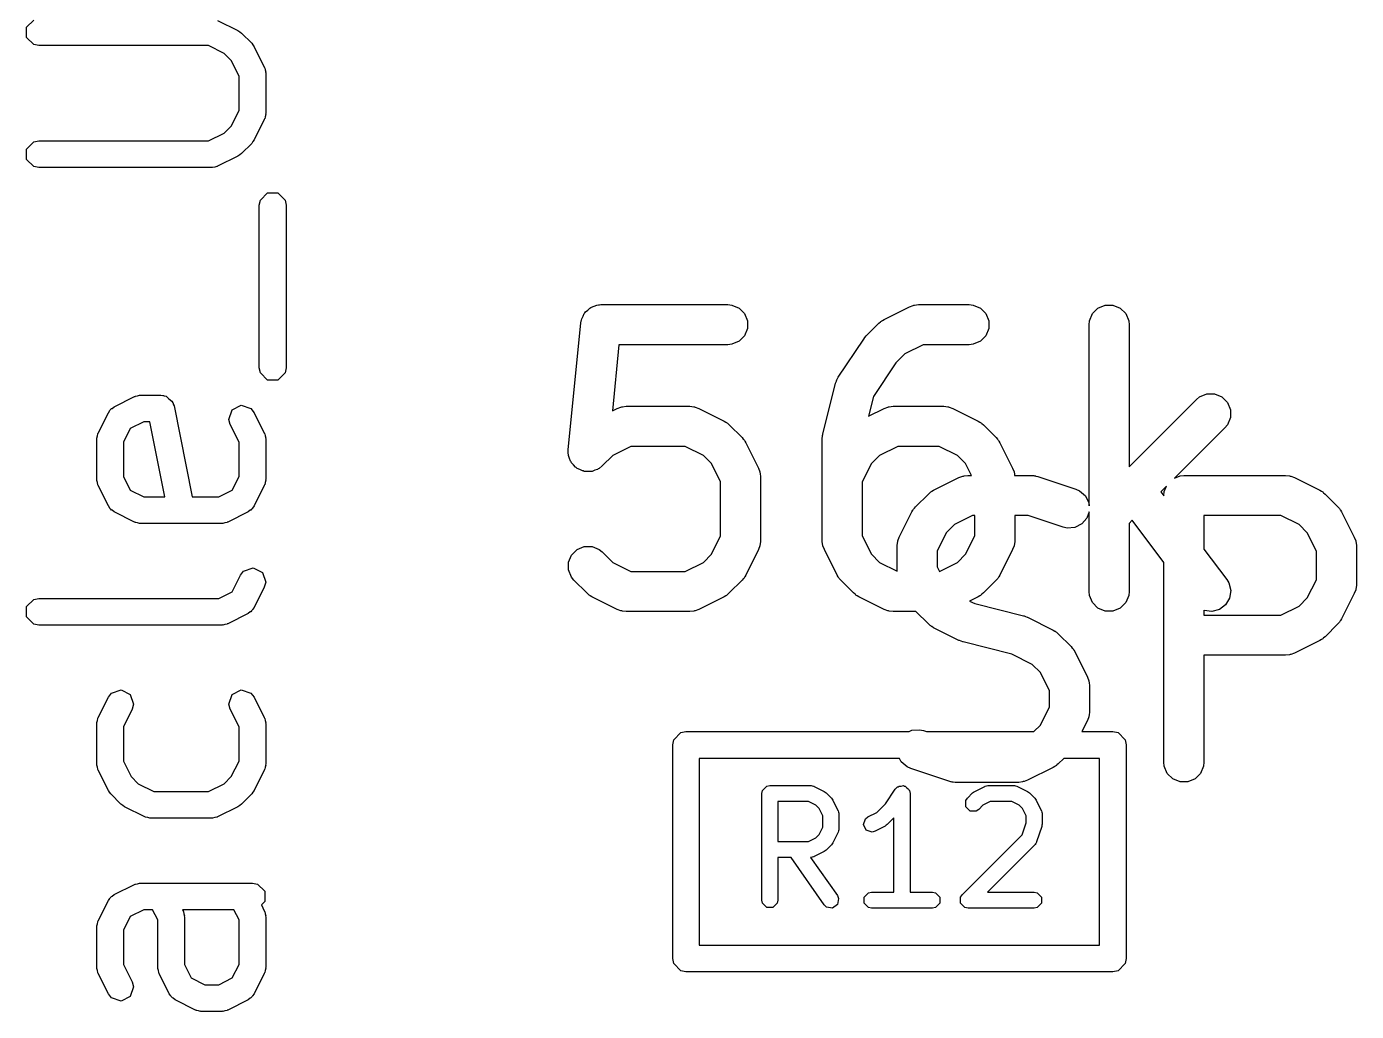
# Model space of a CAD drawing. Extents: x 2.08 to 4.63, y -4.92 to -2.81.
# Drawn here: x 2.4854 to 2.6816, y -4.2799 to -4.1346 of the extents above; entities that cross this region are included whole.
import ezdxf

# ---------------------------------------------------------------- set-up
doc = ezdxf.new("R2010")
doc.units = 0
doc.header["$MEASUREMENT"] = 0
doc.layers.add('BLACK', color=7, linetype='CONTINUOUS')

msp = doc.modelspace()

# ---------------------------------------------------------------- linework, layer by layer
at = {"layer": 'BLACK', "linetype": 'CONTINUOUS'}
for p, q in [((2.48539, -4.13465), (2.48645, -4.13359)), ((2.51358, -4.13364), (2.51658, -4.13514)), ((2.48539, -4.13616), (2.48539, -4.13465)), ((2.48645, -4.13722), (2.48539, -4.13616)), ((2.51658, -4.13514), (2.51683, -4.13534)), ((2.51683, -4.13534), (2.5171, -4.13551)), ((2.5171, -4.13551), (2.5186, -4.13701)), ((2.48721, -4.13737), (2.48645, -4.13722)), ((2.51224, -4.13737), (2.48721, -4.13737)), ((2.51454, -4.13852), (2.51224, -4.13737)), ((2.5186, -4.13701), (2.51877, -4.13727)), ((2.51877, -4.13727), (2.51896, -4.13752)), ((2.51896, -4.13752), (2.52046, -4.14052)), ((2.51559, -4.13957), (2.51454, -4.13852)), ((2.51674, -4.14187), (2.51559, -4.13957)), ((2.51674, -4.14694), (2.51674, -4.14187)), ((2.52046, -4.14052), (2.52049, -4.14062)), ((2.52049, -4.14062), (2.52052, -4.14065)), ((2.52052, -4.14065), (2.52058, -4.14096)), ((2.52058, -4.14096), (2.52067, -4.14126)), ((2.52067, -4.14126), (2.52065, -4.14131)), ((2.52065, -4.14131), (2.52067, -4.1414)), ((2.52067, -4.1414), (2.52067, -4.1474)), ((2.51559, -4.14924), (2.51674, -4.14694)), ((2.52058, -4.14785), (2.52052, -4.14816)), ((2.52067, -4.14754), (2.52058, -4.14785)), ((2.52067, -4.1474), (2.52065, -4.1475)), ((2.52065, -4.1475), (2.52067, -4.14754)), ((2.51454, -4.15029), (2.51559, -4.14924)), ((2.52046, -4.14828), (2.51896, -4.15128)), ((2.52049, -4.14819), (2.52046, -4.14828)), ((2.52052, -4.14816), (2.52049, -4.14819)), ((2.48539, -4.15265), (2.48645, -4.15158)), ((2.48645, -4.15158), (2.48721, -4.15143)), ((2.48721, -4.15143), (2.51224, -4.15143)), ((2.51224, -4.15143), (2.51454, -4.15029)), ((2.5186, -4.15179), (2.5171, -4.15329)), ((2.51877, -4.15153), (2.5186, -4.15179)), ((2.51896, -4.15128), (2.51877, -4.15153)), ((2.48539, -4.15416), (2.48539, -4.15265)), ((2.51658, -4.15366), (2.51358, -4.15516)), ((2.51683, -4.15347), (2.51658, -4.15366)), ((2.5171, -4.15329), (2.51683, -4.15347)), ((2.48645, -4.15522), (2.48539, -4.15416)), ((2.48721, -4.15537), (2.48645, -4.15522)), ((2.5127, -4.15537), (2.48721, -4.15537)), ((2.5128, -4.15535), (2.5127, -4.15537)), ((2.51284, -4.15537), (2.5128, -4.15535)), ((2.51315, -4.15528), (2.51284, -4.15537)), ((2.51346, -4.15522), (2.51315, -4.15528)), ((2.51349, -4.15519), (2.51346, -4.15522)), ((2.51358, -4.15516), (2.51349, -4.15519)), ((2.51988, -4.16015), (2.52095, -4.15908)), ((2.52095, -4.15908), (2.52246, -4.15908)), ((2.52246, -4.15908), (2.52352, -4.16015)), ((2.51973, -4.1609), (2.51988, -4.16015)), ((2.51973, -4.1849), (2.51973, -4.1609)), ((2.52352, -4.16015), (2.52367, -4.1609)), ((2.52367, -4.1609), (2.52367, -4.1849)), ((2.5673, -4.17767), (2.5675, -4.17729)), ((2.5675, -4.17729), (2.56767, -4.1769)), ((2.56767, -4.1769), (2.56777, -4.17679)), ((2.56777, -4.17679), (2.56784, -4.17666)), ((2.56784, -4.17666), (2.56818, -4.17639)), ((2.56818, -4.17639), (2.56848, -4.17608)), ((2.56848, -4.17608), (2.56862, -4.17602)), ((2.56862, -4.17602), (2.56874, -4.17593)), ((2.56874, -4.17593), (2.56915, -4.17581)), ((2.56915, -4.17581), (2.56955, -4.17564)), ((2.56955, -4.17564), (2.56977, -4.17562)), ((2.56977, -4.17562), (2.56984, -4.1756)), ((2.56984, -4.1756), (2.56991, -4.1756)), ((2.56991, -4.1756), (2.57012, -4.17558)), ((2.57012, -4.17558), (2.58887, -4.17558)), ((2.58887, -4.17558), (2.58945, -4.17564)), ((2.58945, -4.17564), (2.59051, -4.17608)), ((2.59051, -4.17608), (2.59133, -4.1769)), ((2.59133, -4.1769), (2.59177, -4.17796)), ((2.61192, -4.17777), (2.61567, -4.1759)), ((2.61567, -4.1759), (2.61621, -4.17569)), ((2.61621, -4.17569), (2.61632, -4.17568)), ((2.61632, -4.17568), (2.61642, -4.17564)), ((2.61642, -4.17564), (2.61699, -4.17558)), ((2.61699, -4.17558), (2.62449, -4.17558)), ((2.62449, -4.17558), (2.62507, -4.17564)), ((2.62507, -4.17564), (2.62613, -4.17608)), ((2.62613, -4.17608), (2.62695, -4.1769)), ((2.62695, -4.1769), (2.62739, -4.17796)), ((2.64222, -4.17796), (2.64266, -4.1769)), ((2.64266, -4.1769), (2.64347, -4.17608)), ((2.64347, -4.17608), (2.64454, -4.17564)), ((2.64454, -4.17564), (2.64569, -4.17564)), ((2.64569, -4.17564), (2.64675, -4.17608)), ((2.64675, -4.17608), (2.64757, -4.1769)), ((2.64757, -4.1769), (2.64801, -4.17796)), ((2.56531, -4.19699), (2.56719, -4.17824)), ((2.56719, -4.17824), (2.56723, -4.17803)), ((2.56723, -4.17796), (2.56726, -4.17789)), ((2.56723, -4.17803), (2.56723, -4.17796)), ((2.56726, -4.17789), (2.5673, -4.17767)), ((2.59177, -4.17911), (2.59133, -4.18018)), ((2.59177, -4.17796), (2.59177, -4.17911)), ((2.60928, -4.1802), (2.61116, -4.17832)), ((2.61116, -4.17832), (2.61138, -4.17814)), ((2.61138, -4.17814), (2.61143, -4.17808)), ((2.61143, -4.17808), (2.61152, -4.17802)), ((2.61152, -4.17802), (2.6116, -4.17796)), ((2.6116, -4.17796), (2.61167, -4.17793)), ((2.61167, -4.17793), (2.61192, -4.17777)), ((2.62739, -4.17911), (2.62695, -4.18018)), ((2.62739, -4.17796), (2.62739, -4.17911)), ((2.64216, -4.17854), (2.64222, -4.17796)), ((2.64216, -4.20525), (2.64216, -4.17854)), ((2.64801, -4.17796), (2.64807, -4.17854)), ((2.64807, -4.17854), (2.64807, -4.19953)), ((2.59051, -4.18099), (2.58945, -4.18143)), ((2.59133, -4.18018), (2.59051, -4.18099)), ((2.60516, -4.18627), (2.60891, -4.18065)), ((2.60891, -4.18065), (2.60909, -4.18043)), ((2.60891, -4.18065), (2.60891, -4.18065)), ((2.60891, -4.18065), (2.60891, -4.18065)), ((2.60909, -4.18043), (2.60928, -4.1802)), ((2.60928, -4.1802), (2.60928, -4.1802)), ((2.60928, -4.1802), (2.60928, -4.1802)), ((2.62613, -4.18099), (2.62507, -4.18143)), ((2.62695, -4.18018), (2.62613, -4.18099)), ((2.5728, -4.18149), (2.57182, -4.19126)), ((2.58887, -4.18149), (2.5728, -4.18149)), ((2.58945, -4.18143), (2.58887, -4.18149)), ((2.61499, -4.18284), (2.61366, -4.18417)), ((2.61769, -4.18149), (2.61499, -4.18284)), ((2.62449, -4.18149), (2.61769, -4.18149)), ((2.62507, -4.18143), (2.62449, -4.18149)), ((2.51988, -4.18565), (2.51973, -4.1849)), ((2.52367, -4.1849), (2.52352, -4.18565)), ((2.61366, -4.18417), (2.61036, -4.18912)), ((2.52095, -4.18672), (2.51988, -4.18565)), ((2.52246, -4.18672), (2.52095, -4.18672)), ((2.52352, -4.18565), (2.52246, -4.18672)), ((2.60288, -4.19469), (2.60475, -4.18719)), ((2.60475, -4.18719), (2.60488, -4.18685)), ((2.60488, -4.18685), (2.60489, -4.18678)), ((2.60489, -4.18678), (2.60492, -4.18672)), ((2.60492, -4.18672), (2.60495, -4.18665)), ((2.60495, -4.18665), (2.60499, -4.18659)), ((2.60499, -4.18659), (2.60516, -4.18627)), ((2.49833, -4.19064), (2.50133, -4.18914)), ((2.50133, -4.18914), (2.50142, -4.18911)), ((2.50142, -4.18911), (2.50145, -4.18908)), ((2.50145, -4.18908), (2.50176, -4.18902)), ((2.50176, -4.18902), (2.50207, -4.18893)), ((2.50207, -4.18893), (2.50211, -4.18895)), ((2.50211, -4.18895), (2.50221, -4.18893)), ((2.50221, -4.18893), (2.50521, -4.18893)), ((2.50521, -4.18893), (2.50549, -4.18899)), ((2.50549, -4.18899), (2.50559, -4.18897)), ((2.50559, -4.18897), (2.50567, -4.18902)), ((2.50567, -4.18902), (2.50596, -4.18908)), ((2.50596, -4.18908), (2.50636, -4.18948)), ((2.61036, -4.18912), (2.60963, -4.19204)), ((2.65802, -4.18957), (2.65847, -4.1892)), ((2.65847, -4.1892), (2.65954, -4.18876)), ((2.65954, -4.18876), (2.66069, -4.18876)), ((2.66069, -4.18876), (2.66175, -4.1892)), ((2.66175, -4.1892), (2.66257, -4.19002)), ((2.49769, -4.19121), (2.49772, -4.19111)), ((2.49772, -4.19111), (2.49783, -4.19102)), ((2.49783, -4.19102), (2.49792, -4.19091)), ((2.49792, -4.19091), (2.49802, -4.19088)), ((2.49802, -4.19088), (2.49833, -4.19064)), ((2.50636, -4.18948), (2.50684, -4.1898)), ((2.50684, -4.1898), (2.50695, -4.19007)), ((2.50695, -4.19007), (2.50702, -4.19014)), ((2.50702, -4.19014), (2.50702, -4.19024)), ((2.50702, -4.19024), (2.50714, -4.19051)), ((2.50714, -4.19051), (2.50982, -4.20393)), ((2.51524, -4.19254), (2.51572, -4.19111)), ((2.51572, -4.19111), (2.51706, -4.19043)), ((2.51706, -4.19043), (2.51849, -4.19091)), ((2.51849, -4.19091), (2.51896, -4.19152)), ((2.57182, -4.19126), (2.57255, -4.19089)), ((2.57255, -4.19089), (2.57309, -4.19069)), ((2.57309, -4.19069), (2.5732, -4.19068)), ((2.5732, -4.19068), (2.5733, -4.19064)), ((2.5733, -4.19064), (2.57387, -4.19058)), ((2.57387, -4.19058), (2.58325, -4.19058)), ((2.58325, -4.19058), (2.58382, -4.19064)), ((2.58382, -4.19064), (2.58392, -4.19068)), ((2.58392, -4.19068), (2.58403, -4.19069)), ((2.58403, -4.19069), (2.58457, -4.19089)), ((2.58457, -4.19089), (2.58832, -4.19277)), ((2.60963, -4.19204), (2.61192, -4.19089)), ((2.61192, -4.19089), (2.61246, -4.19069)), ((2.61246, -4.19069), (2.61257, -4.19068)), ((2.61257, -4.19068), (2.61267, -4.19064)), ((2.61267, -4.19064), (2.61324, -4.19058)), ((2.61324, -4.19058), (2.62074, -4.19058)), ((2.62074, -4.19058), (2.62132, -4.19064)), ((2.62132, -4.19064), (2.62142, -4.19068)), ((2.62142, -4.19068), (2.62152, -4.19069)), ((2.62152, -4.19069), (2.62206, -4.19089)), ((2.62206, -4.19089), (2.62581, -4.19277)), ((2.64807, -4.19953), (2.65802, -4.18957)), ((2.66257, -4.19002), (2.66301, -4.19108)), ((2.66301, -4.19108), (2.66301, -4.19224)), ((2.49595, -4.19452), (2.49745, -4.19152)), ((2.49745, -4.19152), (2.49769, -4.19121)), ((2.50267, -4.19287), (2.50067, -4.19386)), ((2.50359, -4.19287), (2.50267, -4.19287)), ((2.5058, -4.20393), (2.50359, -4.19287)), ((2.51544, -4.19328), (2.51524, -4.19254)), ((2.51896, -4.19152), (2.52046, -4.19452)), ((2.58832, -4.19277), (2.58856, -4.19292)), ((2.58856, -4.19292), (2.58864, -4.19295)), ((2.58864, -4.19295), (2.58872, -4.19302)), ((2.58872, -4.19302), (2.58881, -4.19308)), ((2.58881, -4.19308), (2.58886, -4.19314)), ((2.58886, -4.19314), (2.58908, -4.19332)), ((2.62581, -4.19277), (2.62606, -4.19292)), ((2.62606, -4.19292), (2.62613, -4.19295)), ((2.62613, -4.19295), (2.62621, -4.19302)), ((2.62621, -4.19302), (2.6263, -4.19308)), ((2.6263, -4.19308), (2.62635, -4.19314)), ((2.62635, -4.19314), (2.62658, -4.19332)), ((2.66301, -4.19224), (2.66257, -4.1933)), ((2.49574, -4.19526), (2.49583, -4.19495)), ((2.49583, -4.19495), (2.49589, -4.19464)), ((2.49589, -4.19464), (2.49592, -4.19461)), ((2.49592, -4.19461), (2.49595, -4.19452)), ((2.50067, -4.19386), (2.49967, -4.19586)), ((2.51674, -4.19586), (2.51544, -4.19328)), ((2.52046, -4.19452), (2.52049, -4.19461)), ((2.52049, -4.19461), (2.52052, -4.19464)), ((2.52052, -4.19464), (2.52058, -4.19495)), ((2.52058, -4.19495), (2.52067, -4.19526)), ((2.58908, -4.19332), (2.59096, -4.1952)), ((2.60279, -4.19527), (2.60283, -4.19505)), ((2.60283, -4.19505), (2.60285, -4.19483)), ((2.60285, -4.19483), (2.60286, -4.19479)), ((2.60286, -4.19479), (2.60288, -4.19469)), ((2.62658, -4.19332), (2.62845, -4.1952)), ((2.6622, -4.19375), (2.65478, -4.20117)), ((2.66257, -4.1933), (2.6622, -4.19375)), ((2.49576, -4.1953), (2.49574, -4.19526)), ((2.49574, -4.1954), (2.49576, -4.1953)), ((2.49574, -4.2014), (2.49574, -4.1954)), ((2.49967, -4.19586), (2.49967, -4.20093)), ((2.51674, -4.20093), (2.51674, -4.19586)), ((2.52067, -4.19526), (2.52065, -4.1953)), ((2.52065, -4.1953), (2.52067, -4.1954)), ((2.52067, -4.1954), (2.52067, -4.2014)), ((2.56531, -4.19757), (2.56531, -4.19699)), ((2.57457, -4.19649), (2.57187, -4.19784)), ((2.58255, -4.19649), (2.57457, -4.19649)), ((2.58525, -4.19784), (2.58255, -4.19649)), ((2.59096, -4.1952), (2.59114, -4.19542)), ((2.59114, -4.19542), (2.5912, -4.19547)), ((2.5912, -4.19547), (2.59126, -4.19556)), ((2.59126, -4.19556), (2.59133, -4.19564)), ((2.59133, -4.19564), (2.59136, -4.19572)), ((2.59136, -4.19572), (2.59151, -4.19596)), ((2.59151, -4.19596), (2.59339, -4.19971)), ((2.6028, -4.19531), (2.60279, -4.19527)), ((2.60279, -4.19541), (2.6028, -4.19531)), ((2.60279, -4.21041), (2.60279, -4.19541)), ((2.61394, -4.19649), (2.61124, -4.19784)), ((2.62004, -4.19649), (2.61394, -4.19649)), ((2.62274, -4.19784), (2.62004, -4.19649)), ((2.62845, -4.1952), (2.62864, -4.19542)), ((2.62864, -4.19542), (2.6287, -4.19547)), ((2.6287, -4.19547), (2.62875, -4.19556)), ((2.62875, -4.19556), (2.62882, -4.19564)), ((2.62882, -4.19564), (2.62885, -4.19572)), ((2.62885, -4.19572), (2.62901, -4.19596)), ((2.62901, -4.19596), (2.63088, -4.19971)), ((2.56535, -4.19771), (2.56531, -4.19757)), ((2.56535, -4.19786), (2.56535, -4.19771)), ((2.56552, -4.19826), (2.56535, -4.19786)), ((2.56564, -4.19867), (2.56552, -4.19826)), ((2.56574, -4.19879), (2.56564, -4.19867)), ((2.56579, -4.19892), (2.56574, -4.19879)), ((2.5661, -4.19923), (2.56579, -4.19892)), ((2.57187, -4.19784), (2.57034, -4.19937)), ((2.58644, -4.19903), (2.58525, -4.19784)), ((2.58779, -4.20173), (2.58644, -4.19903)), ((2.61005, -4.19903), (2.6087, -4.20173)), ((2.61124, -4.19784), (2.61005, -4.19903)), ((2.62394, -4.19903), (2.62274, -4.19784)), ((2.62481, -4.20078), (2.62394, -4.19903)), ((2.49967, -4.20093), (2.50067, -4.20293)), ((2.51574, -4.20293), (2.51674, -4.20093)), ((2.56637, -4.19956), (2.5661, -4.19923)), ((2.5665, -4.19963), (2.56637, -4.19956)), ((2.56661, -4.19974), (2.5665, -4.19963)), ((2.56701, -4.1999), (2.56661, -4.19974)), ((2.56739, -4.20011), (2.56701, -4.1999)), ((2.56754, -4.20012), (2.56739, -4.20011)), ((2.56767, -4.20018), (2.56754, -4.20012)), ((2.5681, -4.20018), (2.56767, -4.20018)), ((2.56853, -4.20022), (2.5681, -4.20018)), ((2.56868, -4.20018), (2.56853, -4.20022)), ((2.56882, -4.20018), (2.56868, -4.20018)), ((2.56922, -4.20001), (2.56882, -4.20018)), ((2.56964, -4.19989), (2.56922, -4.20001)), ((2.56975, -4.1998), (2.56964, -4.19989)), ((2.56989, -4.19974), (2.56975, -4.1998)), ((2.57034, -4.19937), (2.56989, -4.19974)), ((2.59339, -4.19971), (2.59359, -4.20025)), ((2.59359, -4.20025), (2.5936, -4.20036)), ((2.5936, -4.20036), (2.59364, -4.20046)), ((2.59364, -4.20046), (2.5937, -4.20103)), ((2.62296, -4.20109), (2.62351, -4.20089)), ((2.62351, -4.20089), (2.62361, -4.20088)), ((2.62361, -4.20088), (2.62371, -4.20084)), ((2.62371, -4.20084), (2.62429, -4.20078)), ((2.62429, -4.20078), (2.62481, -4.20078)), ((2.63088, -4.19971), (2.63109, -4.20025)), ((2.63109, -4.20025), (2.6311, -4.20036)), ((2.6311, -4.20036), (2.63114, -4.20046)), ((2.63114, -4.20046), (2.63117, -4.20078)), ((2.63117, -4.20078), (2.63366, -4.20078)), ((2.63366, -4.20078), (2.63395, -4.20081)), ((2.63395, -4.20081), (2.63403, -4.2008)), ((2.63403, -4.2008), (2.63413, -4.20083)), ((2.63413, -4.20083), (2.63424, -4.20084)), ((2.63424, -4.20084), (2.63431, -4.20087)), ((2.63431, -4.20087), (2.63459, -4.20093)), ((2.63459, -4.20093), (2.64022, -4.20281)), ((2.65478, -4.20117), (2.65558, -4.20084)), ((2.65558, -4.20084), (2.65616, -4.20078)), ((2.65616, -4.20078), (2.67115, -4.20078)), ((2.67115, -4.20078), (2.67173, -4.20084)), ((2.67173, -4.20084), (2.67183, -4.20088)), ((2.67183, -4.20088), (2.67193, -4.20089)), ((2.67193, -4.20089), (2.67247, -4.20109)), ((2.49576, -4.20149), (2.49574, -4.2014)), ((2.49574, -4.20154), (2.49576, -4.20149)), ((2.49583, -4.20184), (2.49574, -4.20154)), ((2.49589, -4.20215), (2.49583, -4.20184)), ((2.49592, -4.20218), (2.49589, -4.20215)), ((2.49595, -4.20228), (2.49592, -4.20218)), ((2.49745, -4.20528), (2.49595, -4.20228)), ((2.50067, -4.20293), (2.50267, -4.20393)), ((2.51374, -4.20393), (2.51574, -4.20293)), ((2.52046, -4.20228), (2.51896, -4.20528)), ((2.52049, -4.20218), (2.52046, -4.20228)), ((2.52052, -4.20215), (2.52049, -4.20218)), ((2.52058, -4.20184), (2.52052, -4.20215)), ((2.52067, -4.20154), (2.52058, -4.20184)), ((2.52067, -4.2014), (2.52065, -4.20149)), ((2.52065, -4.20149), (2.52067, -4.20154)), ((2.58779, -4.20971), (2.58779, -4.20173)), ((2.5937, -4.20103), (2.5937, -4.21041)), ((2.6087, -4.20173), (2.6087, -4.20971)), ((2.61897, -4.20312), (2.61922, -4.20297)), ((2.61922, -4.20297), (2.62296, -4.20109)), ((2.64022, -4.20281), (2.64075, -4.20304)), ((2.65359, -4.20235), (2.65276, -4.20319)), ((2.65326, -4.20316), (2.65359, -4.20235)), ((2.67247, -4.20109), (2.67622, -4.20297)), ((2.67622, -4.20297), (2.67647, -4.20312)), ((2.50267, -4.20393), (2.5058, -4.20393)), ((2.50982, -4.20393), (2.51374, -4.20393)), ((2.61657, -4.20539), (2.61845, -4.20352)), ((2.61845, -4.20352), (2.61867, -4.20333)), ((2.61867, -4.20333), (2.61873, -4.20328)), ((2.61873, -4.20328), (2.61881, -4.20322)), ((2.61881, -4.20322), (2.6189, -4.20315)), ((2.6189, -4.20315), (2.61897, -4.20312)), ((2.64075, -4.20304), (2.64162, -4.2038)), ((2.64162, -4.2038), (2.64213, -4.20483)), ((2.64213, -4.20483), (2.64216, -4.20525)), ((2.65276, -4.20319), (2.6532, -4.20377)), ((2.6532, -4.20373), (2.65326, -4.20316)), ((2.6532, -4.20377), (2.6532, -4.20373)), ((2.67647, -4.20312), (2.67654, -4.20315)), ((2.67654, -4.20315), (2.67663, -4.20322)), ((2.67663, -4.20322), (2.67671, -4.20328)), ((2.67671, -4.20328), (2.67677, -4.20333)), ((2.67677, -4.20333), (2.67699, -4.20352)), ((2.67699, -4.20352), (2.67887, -4.20539)), ((2.49769, -4.20559), (2.49745, -4.20528)), ((2.49772, -4.20569), (2.49769, -4.20559)), ((2.49783, -4.20577), (2.49772, -4.20569)), ((2.49792, -4.20588), (2.49783, -4.20577)), ((2.49802, -4.20592), (2.49792, -4.20588)), ((2.49833, -4.20616), (2.49802, -4.20592)), ((2.50133, -4.20766), (2.49833, -4.20616)), ((2.51808, -4.20616), (2.51508, -4.20766)), ((2.51839, -4.20592), (2.51808, -4.20616)), ((2.51849, -4.20588), (2.51839, -4.20592)), ((2.51858, -4.20577), (2.51849, -4.20588)), ((2.51869, -4.20569), (2.51858, -4.20577)), ((2.51872, -4.20559), (2.51869, -4.20569)), ((2.51896, -4.20528), (2.51872, -4.20559)), ((2.61415, -4.20991), (2.61602, -4.20616)), ((2.61602, -4.20616), (2.61618, -4.20591)), ((2.61618, -4.20591), (2.61621, -4.20584)), ((2.61621, -4.20584), (2.61627, -4.20576)), ((2.61627, -4.20576), (2.61633, -4.20567)), ((2.61633, -4.20567), (2.61639, -4.20562)), ((2.61639, -4.20562), (2.61657, -4.20539)), ((2.62498, -4.20669), (2.62228, -4.20803)), ((2.62529, -4.20669), (2.62498, -4.20669)), ((2.62529, -4.20971), (2.62529, -4.20669)), ((2.63318, -4.20669), (2.63119, -4.20669)), ((2.63119, -4.20669), (2.63119, -4.21041)), ((2.63835, -4.20841), (2.63318, -4.20669)), ((2.64216, -4.20613), (2.64185, -4.20707)), ((2.64216, -4.21791), (2.64216, -4.20613)), ((2.67046, -4.20669), (2.65911, -4.20669)), ((2.65911, -4.20669), (2.65911, -4.21165)), ((2.67315, -4.20803), (2.67046, -4.20669)), ((2.67887, -4.20539), (2.67905, -4.20562)), ((2.67905, -4.20562), (2.67911, -4.20567)), ((2.67911, -4.20567), (2.67917, -4.20576)), ((2.67917, -4.20576), (2.67923, -4.20584)), ((2.67923, -4.20584), (2.67926, -4.20591)), ((2.67926, -4.20591), (2.67942, -4.20616)), ((2.67942, -4.20616), (2.68129, -4.20991)), ((2.50142, -4.20768), (2.50133, -4.20766)), ((2.50145, -4.20771), (2.50142, -4.20768)), ((2.50176, -4.20778), (2.50145, -4.20771)), ((2.50207, -4.20786), (2.50176, -4.20778)), ((2.50211, -4.20785), (2.50207, -4.20786)), ((2.50221, -4.20786), (2.50211, -4.20785)), ((2.5142, -4.20786), (2.50221, -4.20786)), ((2.5143, -4.20785), (2.5142, -4.20786)), ((2.51434, -4.20786), (2.5143, -4.20785)), ((2.51465, -4.20778), (2.51434, -4.20786)), ((2.51496, -4.20771), (2.51465, -4.20778)), ((2.51499, -4.20768), (2.51496, -4.20771)), ((2.51508, -4.20766), (2.51499, -4.20768)), ((2.62228, -4.20803), (2.62109, -4.20923)), ((2.63891, -4.20854), (2.63835, -4.20841)), ((2.64006, -4.20846), (2.63891, -4.20854)), ((2.64109, -4.20794), (2.64006, -4.20846)), ((2.64185, -4.20707), (2.64109, -4.20794)), ((2.64854, -4.2074), (2.64807, -4.20788)), ((2.64807, -4.20788), (2.64807, -4.21791)), ((2.6532, -4.21362), (2.64854, -4.2074)), ((2.67435, -4.20923), (2.67315, -4.20803)), ((2.58644, -4.21241), (2.58779, -4.20971)), ((2.5937, -4.21041), (2.59364, -4.21098)), ((2.60285, -4.21098), (2.60279, -4.21041)), ((2.6087, -4.20971), (2.61005, -4.21241)), ((2.61383, -4.21123), (2.61389, -4.21066)), ((2.61389, -4.21066), (2.61393, -4.21056)), ((2.61393, -4.21056), (2.61394, -4.21045)), ((2.61394, -4.21045), (2.61415, -4.20991)), ((2.62109, -4.20923), (2.61974, -4.21193)), ((2.62394, -4.21241), (2.62529, -4.20971)), ((2.63119, -4.21041), (2.63114, -4.21098)), ((2.6757, -4.21193), (2.67435, -4.20923)), ((2.68129, -4.20991), (2.6815, -4.21045)), ((2.6815, -4.21045), (2.68151, -4.21056)), ((2.68151, -4.21056), (2.68155, -4.21066)), ((2.68155, -4.21066), (2.68161, -4.21123)), ((2.56535, -4.21358), (2.56579, -4.21252)), ((2.56579, -4.21252), (2.56661, -4.2117)), ((2.56661, -4.2117), (2.56767, -4.21126)), ((2.56767, -4.21126), (2.56882, -4.21126)), ((2.56882, -4.21126), (2.56989, -4.2117)), ((2.56989, -4.2117), (2.57034, -4.21207)), ((2.57034, -4.21207), (2.57187, -4.2136)), ((2.58525, -4.2136), (2.58644, -4.21241)), ((2.59339, -4.21173), (2.59151, -4.21548)), ((2.59359, -4.21119), (2.59339, -4.21173)), ((2.5936, -4.21108), (2.59359, -4.21119)), ((2.59364, -4.21098), (2.5936, -4.21108)), ((2.60289, -4.21108), (2.60285, -4.21098)), ((2.6029, -4.21119), (2.60289, -4.21108)), ((2.6031, -4.21173), (2.6029, -4.21119)), ((2.60498, -4.21548), (2.6031, -4.21173)), ((2.61005, -4.21241), (2.61124, -4.2136)), ((2.61383, -4.2149), (2.61383, -4.21123)), ((2.61974, -4.21193), (2.61974, -4.21428)), ((2.62274, -4.2136), (2.62394, -4.21241)), ((2.63088, -4.21173), (2.62901, -4.21548)), ((2.63109, -4.21119), (2.63088, -4.21173)), ((2.6311, -4.21108), (2.63109, -4.21119)), ((2.63114, -4.21098), (2.6311, -4.21108)), ((2.65911, -4.21165), (2.66247, -4.21613)), ((2.6757, -4.21616), (2.6757, -4.21193)), ((2.68161, -4.21123), (2.68161, -4.21686)), ((2.51741, -4.21491), (2.51884, -4.21443)), ((2.51884, -4.21443), (2.52019, -4.21511)), ((2.56535, -4.21473), (2.56535, -4.21358)), ((2.56579, -4.2158), (2.56535, -4.21473)), ((2.57187, -4.2136), (2.57457, -4.21495)), ((2.58255, -4.21495), (2.58525, -4.2136)), ((2.61124, -4.2136), (2.61383, -4.2149)), ((2.61974, -4.21428), (2.62007, -4.21494)), ((2.62007, -4.21494), (2.62274, -4.2136)), ((2.6532, -4.2431), (2.6532, -4.21362)), ((2.51574, -4.21793), (2.51694, -4.21551)), ((2.51694, -4.21551), (2.51741, -4.21491)), ((2.52019, -4.21511), (2.52067, -4.21653)), ((2.52067, -4.21653), (2.52046, -4.21728)), ((2.56616, -4.21624), (2.56579, -4.2158)), ((2.56804, -4.21812), (2.56616, -4.21624)), ((2.57457, -4.21495), (2.58255, -4.21495)), ((2.59096, -4.21624), (2.58908, -4.21812)), ((2.59114, -4.21602), (2.59096, -4.21624)), ((2.5912, -4.21597), (2.59114, -4.21602)), ((2.59126, -4.21588), (2.5912, -4.21597)), ((2.59133, -4.2158), (2.59126, -4.21588)), ((2.59136, -4.21573), (2.59133, -4.2158)), ((2.59151, -4.21548), (2.59136, -4.21573)), ((2.60513, -4.21573), (2.60498, -4.21548)), ((2.60516, -4.2158), (2.60513, -4.21573)), ((2.60523, -4.21588), (2.60516, -4.2158)), ((2.60529, -4.21597), (2.60523, -4.21588)), ((2.60534, -4.21602), (2.60529, -4.21597)), ((2.60553, -4.21624), (2.60534, -4.21602)), ((2.60741, -4.21812), (2.60553, -4.21624)), ((2.62845, -4.21624), (2.62658, -4.21812)), ((2.62864, -4.21602), (2.62845, -4.21624)), ((2.6287, -4.21597), (2.62864, -4.21602)), ((2.62875, -4.21588), (2.6287, -4.21597)), ((2.62882, -4.2158), (2.62875, -4.21588)), ((2.62885, -4.21573), (2.62882, -4.2158)), ((2.62901, -4.21548), (2.62885, -4.21573)), ((2.66247, -4.21613), (2.66277, -4.21663)), ((2.66277, -4.21663), (2.66306, -4.21775)), ((2.67435, -4.21886), (2.6757, -4.21616)), ((2.51374, -4.21893), (2.51574, -4.21793)), ((2.52046, -4.21728), (2.51896, -4.22027)), ((2.56826, -4.21831), (2.56804, -4.21812)), ((2.56831, -4.21836), (2.56826, -4.21831)), ((2.5684, -4.21842), (2.56831, -4.21836)), ((2.56848, -4.21849), (2.5684, -4.21842)), ((2.56855, -4.21852), (2.56848, -4.21849)), ((2.5688, -4.21867), (2.56855, -4.21852)), ((2.58856, -4.21852), (2.58832, -4.21867)), ((2.58864, -4.21849), (2.58856, -4.21852)), ((2.58872, -4.21842), (2.58864, -4.21849)), ((2.58881, -4.21836), (2.58872, -4.21842)), ((2.58886, -4.21831), (2.58881, -4.21836)), ((2.58908, -4.21812), (2.58886, -4.21831)), ((2.60763, -4.21831), (2.60741, -4.21812)), ((2.60768, -4.21836), (2.60763, -4.21831)), ((2.60777, -4.21842), (2.60768, -4.21836)), ((2.60785, -4.21849), (2.60777, -4.21842)), ((2.60792, -4.21852), (2.60785, -4.21849)), ((2.60817, -4.21867), (2.60792, -4.21852)), ((2.62606, -4.21852), (2.62581, -4.21867)), ((2.62613, -4.21849), (2.62606, -4.21852)), ((2.62621, -4.21842), (2.62613, -4.21849)), ((2.6263, -4.21836), (2.62621, -4.21842)), ((2.62635, -4.21831), (2.6263, -4.21836)), ((2.62658, -4.21812), (2.62635, -4.21831)), ((2.64222, -4.21848), (2.64216, -4.21791)), ((2.64266, -4.21955), (2.64222, -4.21848)), ((2.64801, -4.21848), (2.64757, -4.21955)), ((2.64807, -4.21791), (2.64801, -4.21848)), ((2.66306, -4.21775), (2.6629, -4.21889)), ((2.68129, -4.21818), (2.67942, -4.22193)), ((2.6815, -4.21764), (2.68129, -4.21818)), ((2.68151, -4.21753), (2.6815, -4.21764)), ((2.68155, -4.21743), (2.68151, -4.21753)), ((2.68161, -4.21686), (2.68155, -4.21743)), ((2.48539, -4.22014), (2.48645, -4.21908)), ((2.48539, -4.22165), (2.48539, -4.22014)), ((2.48645, -4.21908), (2.48721, -4.21893)), ((2.48721, -4.21893), (2.51374, -4.21893)), ((2.51872, -4.22058), (2.51869, -4.22068)), ((2.51896, -4.22027), (2.51872, -4.22058)), ((2.57255, -4.22055), (2.5688, -4.21867)), ((2.57309, -4.22075), (2.57255, -4.22055)), ((2.58457, -4.22055), (2.58403, -4.22075)), ((2.58832, -4.21867), (2.58457, -4.22055)), ((2.61192, -4.22055), (2.60817, -4.21867)), ((2.61246, -4.22075), (2.61192, -4.22055)), ((2.62581, -4.21867), (2.62454, -4.21931)), ((2.62454, -4.21931), (2.62532, -4.21969)), ((2.62532, -4.21969), (2.6325, -4.22149)), ((2.64347, -4.22036), (2.64266, -4.21955)), ((2.64454, -4.2208), (2.64347, -4.22036)), ((2.64675, -4.22036), (2.64569, -4.2208)), ((2.64757, -4.21955), (2.64675, -4.22036)), ((2.66139, -4.22057), (2.66027, -4.22085)), ((2.66231, -4.21988), (2.66139, -4.22057)), ((2.6629, -4.21889), (2.66231, -4.21988)), ((2.67046, -4.2214), (2.67315, -4.22005)), ((2.67315, -4.22005), (2.67435, -4.21886)), ((2.48645, -4.22271), (2.48539, -4.22165)), ((2.51808, -4.22116), (2.51508, -4.22265)), ((2.51839, -4.22091), (2.51808, -4.22116)), ((2.51849, -4.22088), (2.51839, -4.22091)), ((2.51858, -4.22077), (2.51849, -4.22088)), ((2.51869, -4.22068), (2.51858, -4.22077)), ((2.5732, -4.22076), (2.57309, -4.22075)), ((2.5733, -4.2208), (2.5732, -4.22076)), ((2.57387, -4.22086), (2.5733, -4.2208)), ((2.58325, -4.22086), (2.57387, -4.22086)), ((2.58382, -4.2208), (2.58325, -4.22086)), ((2.58392, -4.22076), (2.58382, -4.2208)), ((2.58403, -4.22075), (2.58392, -4.22076)), ((2.61257, -4.22076), (2.61246, -4.22075)), ((2.61267, -4.2208), (2.61257, -4.22076)), ((2.61324, -4.22086), (2.61267, -4.2208)), ((2.61661, -4.22086), (2.61324, -4.22086)), ((2.61845, -4.22269), (2.61661, -4.22086)), ((2.6325, -4.22149), (2.63254, -4.22151)), ((2.63254, -4.22151), (2.63256, -4.22151)), ((2.63256, -4.22151), (2.6328, -4.2216)), ((2.6328, -4.2216), (2.63305, -4.22169)), ((2.63305, -4.22169), (2.63306, -4.2217)), ((2.63306, -4.2217), (2.6331, -4.22171)), ((2.6331, -4.22171), (2.63685, -4.22359)), ((2.64569, -4.2208), (2.64454, -4.2208)), ((2.65913, -4.22069), (2.65911, -4.22068)), ((2.65911, -4.22068), (2.65911, -4.2214)), ((2.65911, -4.2214), (2.67046, -4.2214)), ((2.66027, -4.22085), (2.65913, -4.22069)), ((2.67905, -4.22247), (2.67887, -4.22269)), ((2.67911, -4.22242), (2.67905, -4.22247)), ((2.67917, -4.22233), (2.67911, -4.22242)), ((2.67923, -4.22225), (2.67917, -4.22233)), ((2.67926, -4.22217), (2.67923, -4.22225)), ((2.67942, -4.22193), (2.67926, -4.22217)), ((2.48721, -4.22286), (2.48645, -4.22271)), ((2.5142, -4.22286), (2.48721, -4.22286)), ((2.5143, -4.22284), (2.5142, -4.22286)), ((2.51434, -4.22286), (2.5143, -4.22284)), ((2.51465, -4.22277), (2.51434, -4.22286)), ((2.51496, -4.22271), (2.51465, -4.22277)), ((2.51499, -4.22268), (2.51496, -4.22271)), ((2.51508, -4.22265), (2.51499, -4.22268)), ((2.61867, -4.22288), (2.61845, -4.22269)), ((2.61873, -4.22294), (2.61867, -4.22288)), ((2.61881, -4.22299), (2.61873, -4.22294)), ((2.6189, -4.22306), (2.61881, -4.22299)), ((2.61897, -4.22309), (2.6189, -4.22306)), ((2.61922, -4.22325), (2.61897, -4.22309)), ((2.62296, -4.22512), (2.61922, -4.22325)), ((2.63685, -4.22359), (2.6371, -4.22375)), ((2.6371, -4.22375), (2.63717, -4.22378)), ((2.63717, -4.22378), (2.63726, -4.22384)), ((2.63726, -4.22384), (2.63734, -4.2239)), ((2.63734, -4.2239), (2.6374, -4.22396)), ((2.6374, -4.22396), (2.63762, -4.22414)), ((2.63762, -4.22414), (2.6395, -4.22602)), ((2.67887, -4.22269), (2.67699, -4.22457)), ((2.62301, -4.22514), (2.62296, -4.22512)), ((2.62302, -4.22515), (2.62301, -4.22514)), ((2.62327, -4.22524), (2.62302, -4.22515)), ((2.62351, -4.22533), (2.62327, -4.22524)), ((2.62353, -4.22533), (2.62351, -4.22533)), ((2.62357, -4.22535), (2.62353, -4.22533)), ((2.63075, -4.22714), (2.62357, -4.22535)), ((2.6395, -4.22602), (2.63968, -4.22624)), ((2.63968, -4.22624), (2.63974, -4.22629)), ((2.63974, -4.22629), (2.6398, -4.22638)), ((2.6398, -4.22638), (2.63986, -4.22646)), ((2.63986, -4.22646), (2.63989, -4.22654)), ((2.67622, -4.22512), (2.67247, -4.227)), ((2.67647, -4.22497), (2.67622, -4.22512)), ((2.67654, -4.22494), (2.67647, -4.22497)), ((2.67663, -4.22487), (2.67654, -4.22494)), ((2.67671, -4.22481), (2.67663, -4.22487)), ((2.67677, -4.22475), (2.67671, -4.22481)), ((2.67699, -4.22457), (2.67677, -4.22475)), ((2.63378, -4.22866), (2.63075, -4.22714)), ((2.63989, -4.22654), (2.64005, -4.22678)), ((2.64005, -4.22678), (2.64192, -4.23053)), ((2.67115, -4.22731), (2.65911, -4.22731)), ((2.65911, -4.22731), (2.65911, -4.2431)), ((2.67173, -4.22725), (2.67115, -4.22731)), ((2.67183, -4.22721), (2.67173, -4.22725)), ((2.67193, -4.2272), (2.67183, -4.22721)), ((2.67247, -4.227), (2.67193, -4.2272)), ((2.63498, -4.22985), (2.63378, -4.22866)), ((2.63633, -4.23255), (2.63498, -4.22985)), ((2.64192, -4.23053), (2.64213, -4.23107)), ((2.64213, -4.23107), (2.64214, -4.23118)), ((2.64214, -4.23118), (2.64218, -4.23128)), ((2.64218, -4.23128), (2.64224, -4.23185)), ((2.64224, -4.23185), (2.64224, -4.2356)), ((2.49595, -4.23651), (2.49745, -4.23351)), ((2.49745, -4.23351), (2.49792, -4.23291)), ((2.49792, -4.23291), (2.49935, -4.23243)), ((2.49935, -4.23243), (2.50069, -4.2331)), ((2.50069, -4.2331), (2.50117, -4.23453)), ((2.51524, -4.23453), (2.51572, -4.2331)), ((2.51572, -4.2331), (2.51706, -4.23243)), ((2.51706, -4.23243), (2.51849, -4.23291)), ((2.51849, -4.23291), (2.51896, -4.23351)), ((2.51896, -4.23351), (2.52046, -4.23651)), ((2.63633, -4.23491), (2.63633, -4.23255)), ((2.50097, -4.23527), (2.49967, -4.23786)), ((2.50117, -4.23453), (2.50097, -4.23527)), ((2.51544, -4.23527), (2.51524, -4.23453)), ((2.51674, -4.23786), (2.51544, -4.23527)), ((2.63498, -4.2376), (2.63633, -4.23491)), ((2.64214, -4.23628), (2.64213, -4.23638)), ((2.64218, -4.23618), (2.64214, -4.23628)), ((2.64224, -4.2356), (2.64218, -4.23618)), ((2.49574, -4.23725), (2.49583, -4.23695)), ((2.49576, -4.2373), (2.49574, -4.23725)), ((2.49574, -4.23739), (2.49576, -4.2373)), ((2.49574, -4.24339), (2.49574, -4.23739)), ((2.49583, -4.23695), (2.49589, -4.23664)), ((2.49589, -4.23664), (2.49592, -4.23661)), ((2.49592, -4.23661), (2.49595, -4.23651)), ((2.49967, -4.23786), (2.49967, -4.24293)), ((2.51674, -4.24293), (2.51674, -4.23786)), ((2.52046, -4.23651), (2.52049, -4.23661)), ((2.52049, -4.23661), (2.52052, -4.23664)), ((2.52052, -4.23664), (2.52058, -4.23695)), ((2.52058, -4.23695), (2.52067, -4.23725)), ((2.52067, -4.23725), (2.52065, -4.2373)), ((2.52065, -4.2373), (2.52067, -4.23739)), ((2.52067, -4.23739), (2.52067, -4.24339)), ((2.634, -4.23858), (2.63498, -4.2376)), ((2.64192, -4.23692), (2.6411, -4.23858)), ((2.64213, -4.23638), (2.64192, -4.23692)), ((2.58072, -4.24055), (2.58087, -4.2398)), ((2.58087, -4.2398), (2.58193, -4.23873)), ((2.58193, -4.23873), (2.58268, -4.23858)), ((2.58268, -4.23858), (2.6156, -4.23858)), ((2.6156, -4.23858), (2.61601, -4.23838)), ((2.61601, -4.23838), (2.61716, -4.2383)), ((2.61716, -4.2383), (2.61772, -4.23843)), ((2.61772, -4.23843), (2.61819, -4.23858)), ((2.61819, -4.23858), (2.634, -4.23858)), ((2.6411, -4.23858), (2.64568, -4.23858)), ((2.64568, -4.23858), (2.64643, -4.23873)), ((2.64643, -4.23873), (2.6475, -4.2398)), ((2.6475, -4.2398), (2.64764, -4.24055)), ((2.58072, -4.27205), (2.58072, -4.24055)), ((2.64764, -4.24055), (2.64764, -4.27205)), ((2.49576, -4.24349), (2.49574, -4.24339)), ((2.49574, -4.24353), (2.49576, -4.24349)), ((2.49583, -4.24384), (2.49574, -4.24353)), ((2.49589, -4.24414), (2.49583, -4.24384)), ((2.49592, -4.24418), (2.49589, -4.24414)), ((2.49595, -4.24427), (2.49592, -4.24418)), ((2.49967, -4.24293), (2.50082, -4.24522)), ((2.51559, -4.24522), (2.51674, -4.24293)), ((2.52049, -4.24418), (2.52046, -4.24427)), ((2.52052, -4.24414), (2.52049, -4.24418)), ((2.52058, -4.24384), (2.52052, -4.24414)), ((2.52067, -4.24353), (2.52058, -4.24384)), ((2.52067, -4.24339), (2.52065, -4.24349)), ((2.52065, -4.24349), (2.52067, -4.24353)), ((2.61419, -4.24252), (2.58465, -4.24252)), ((2.58465, -4.24252), (2.58465, -4.27008)), ((2.61445, -4.24304), (2.61419, -4.24252)), ((2.61532, -4.24379), (2.61445, -4.24304)), ((2.61585, -4.24403), (2.61532, -4.24379)), ((2.62148, -4.2459), (2.61585, -4.24403)), ((2.63685, -4.24387), (2.6331, -4.24574)), ((2.6371, -4.24371), (2.63685, -4.24387)), ((2.63717, -4.24368), (2.6371, -4.24371)), ((2.63726, -4.24362), (2.63717, -4.24368)), ((2.63734, -4.24356), (2.63726, -4.24362)), ((2.6374, -4.2435), (2.63734, -4.24356)), ((2.63762, -4.24332), (2.6374, -4.2435)), ((2.63842, -4.24252), (2.63762, -4.24332)), ((2.64371, -4.24252), (2.63842, -4.24252)), ((2.64371, -4.27008), (2.64371, -4.24252)), ((2.65326, -4.24368), (2.6532, -4.2431)), ((2.6537, -4.24474), (2.65326, -4.24368)), ((2.65905, -4.24368), (2.65861, -4.24474)), ((2.65911, -4.2431), (2.65905, -4.24368)), ((2.49745, -4.24727), (2.49595, -4.24427)), ((2.50082, -4.24522), (2.50187, -4.24627)), ((2.51454, -4.24627), (2.51559, -4.24522)), ((2.52046, -4.24427), (2.51896, -4.24727)), ((2.62176, -4.24597), (2.62148, -4.2459)), ((2.62183, -4.246), (2.62176, -4.24597)), ((2.62194, -4.24601), (2.62183, -4.246)), ((2.62204, -4.24603), (2.62194, -4.24601)), ((2.62212, -4.24603), (2.62204, -4.24603)), ((2.62241, -4.24606), (2.62212, -4.24603)), ((2.63178, -4.24606), (2.62241, -4.24606)), ((2.63236, -4.246), (2.63178, -4.24606)), ((2.63246, -4.24596), (2.63236, -4.246)), ((2.63256, -4.24595), (2.63246, -4.24596)), ((2.6331, -4.24574), (2.63256, -4.24595)), ((2.65452, -4.24556), (2.6537, -4.24474)), ((2.65558, -4.246), (2.65452, -4.24556)), ((2.65673, -4.246), (2.65558, -4.246)), ((2.6578, -4.24556), (2.65673, -4.246)), ((2.65861, -4.24474), (2.6578, -4.24556)), ((2.49764, -4.24752), (2.49745, -4.24727)), ((2.49781, -4.24778), (2.49764, -4.24752)), ((2.49931, -4.24928), (2.49781, -4.24778)), ((2.50187, -4.24627), (2.50417, -4.24742)), ((2.50417, -4.24742), (2.51224, -4.24742)), ((2.51224, -4.24742), (2.51454, -4.24627)), ((2.5186, -4.24778), (2.5171, -4.24928)), ((2.51877, -4.24752), (2.5186, -4.24778)), ((2.51896, -4.24727), (2.51877, -4.24752)), ((2.59388, -4.24771), (2.59397, -4.24726)), ((2.59388, -4.26346), (2.59388, -4.24771)), ((2.59397, -4.24726), (2.59461, -4.24662)), ((2.59461, -4.24662), (2.59506, -4.24653)), ((2.59506, -4.24653), (2.60106, -4.24653)), ((2.60106, -4.24653), (2.60112, -4.24654)), ((2.60112, -4.24654), (2.60114, -4.24654)), ((2.60114, -4.24654), (2.60132, -4.24659)), ((2.60132, -4.24659), (2.60151, -4.24662)), ((2.60151, -4.24662), (2.60153, -4.24664)), ((2.60153, -4.24664), (2.60159, -4.24666)), ((2.60159, -4.24666), (2.60309, -4.24741)), ((2.60309, -4.24741), (2.60323, -4.24752)), ((2.60323, -4.24752), (2.60339, -4.24763)), ((2.60339, -4.24763), (2.60414, -4.24838)), ((2.61214, -4.24921), (2.61357, -4.24706)), ((2.61357, -4.24706), (2.6139, -4.24673)), ((2.6139, -4.24673), (2.61402, -4.24671)), ((2.61402, -4.24671), (2.6141, -4.24662)), ((2.6141, -4.24662), (2.61445, -4.24662)), ((2.61445, -4.24662), (2.61478, -4.24655)), ((2.61478, -4.24655), (2.61489, -4.24662)), ((2.61489, -4.24662), (2.61501, -4.24662)), ((2.61501, -4.24662), (2.61525, -4.24687)), ((2.61525, -4.24687), (2.61554, -4.24706)), ((2.61554, -4.24706), (2.61556, -4.24718)), ((2.61556, -4.24718), (2.61565, -4.24726)), ((2.61565, -4.24726), (2.61574, -4.24771)), ((2.61574, -4.24771), (2.61574, -4.26228)), ((2.62422, -4.24838), (2.62497, -4.24763)), ((2.62497, -4.24763), (2.62513, -4.24752)), ((2.62513, -4.24752), (2.62528, -4.24741)), ((2.62528, -4.24741), (2.62678, -4.24666)), ((2.62678, -4.24666), (2.62683, -4.24664)), ((2.62683, -4.24664), (2.62685, -4.24662)), ((2.62685, -4.24662), (2.62704, -4.24659)), ((2.62704, -4.24659), (2.62722, -4.24654)), ((2.62722, -4.24654), (2.62725, -4.24654)), ((2.62725, -4.24654), (2.6273, -4.24653)), ((2.6273, -4.24653), (2.63105, -4.24653)), ((2.63105, -4.24653), (2.63111, -4.24654)), ((2.63111, -4.24654), (2.63114, -4.24654)), ((2.63114, -4.24654), (2.63132, -4.24659)), ((2.63132, -4.24659), (2.63151, -4.24662)), ((2.63151, -4.24662), (2.63152, -4.24664)), ((2.63152, -4.24664), (2.63158, -4.24666)), ((2.63158, -4.24666), (2.63308, -4.24741)), ((2.63308, -4.24741), (2.63323, -4.24752)), ((2.63323, -4.24752), (2.63339, -4.24763)), ((2.63339, -4.24763), (2.63414, -4.24838)), ((2.49958, -4.24946), (2.49931, -4.24928)), ((2.49983, -4.24965), (2.49958, -4.24946)), ((2.50283, -4.25115), (2.49983, -4.24965)), ((2.51658, -4.24965), (2.51358, -4.25115)), ((2.51683, -4.24946), (2.51658, -4.24965)), ((2.5171, -4.24928), (2.51683, -4.24946)), ((2.60078, -4.24889), (2.59624, -4.24889)), ((2.59624, -4.24889), (2.59624, -4.25478)), ((2.60186, -4.24943), (2.60078, -4.24889)), ((2.60234, -4.24991), (2.60186, -4.24943)), ((2.60288, -4.25099), (2.60234, -4.24991)), ((2.60414, -4.24838), (2.60425, -4.24854)), ((2.60425, -4.24854), (2.60436, -4.24869)), ((2.60436, -4.24869), (2.60511, -4.25019)), ((2.61086, -4.25049), (2.61214, -4.24921)), ((2.62396, -4.24876), (2.62422, -4.24838)), ((2.62396, -4.24967), (2.62396, -4.24876)), ((2.6246, -4.2503), (2.62396, -4.24967)), ((2.62589, -4.25005), (2.62551, -4.2503)), ((2.6265, -4.24943), (2.62589, -4.25005)), ((2.62758, -4.24889), (2.6265, -4.24943)), ((2.63077, -4.24889), (2.62758, -4.24889)), ((2.63185, -4.24943), (2.63077, -4.24889)), ((2.63233, -4.24991), (2.63185, -4.24943)), ((2.63287, -4.25099), (2.63233, -4.24991)), ((2.63414, -4.24838), (2.63424, -4.24854)), ((2.63424, -4.24854), (2.63436, -4.24869)), ((2.63436, -4.24869), (2.63511, -4.25019)), ((2.50292, -4.25118), (2.50283, -4.25115)), ((2.50295, -4.25121), (2.50292, -4.25118)), ((2.50326, -4.25127), (2.50295, -4.25121)), ((2.50357, -4.25135), (2.50326, -4.25127)), ((2.50361, -4.25134), (2.50357, -4.25135)), ((2.50371, -4.25136), (2.50361, -4.25134)), ((2.5127, -4.25136), (2.50371, -4.25136)), ((2.5128, -4.25134), (2.5127, -4.25136)), ((2.51284, -4.25135), (2.5128, -4.25134)), ((2.51315, -4.25127), (2.51284, -4.25135)), ((2.51346, -4.25121), (2.51315, -4.25127)), ((2.51349, -4.25118), (2.51346, -4.25121)), ((2.51358, -4.25115), (2.51349, -4.25118)), ((2.60288, -4.25268), (2.60288, -4.25099)), ((2.60511, -4.25019), (2.60513, -4.25024)), ((2.60513, -4.25024), (2.60515, -4.25026)), ((2.60515, -4.25026), (2.60518, -4.25045)), ((2.60518, -4.25045), (2.60523, -4.25063)), ((2.60523, -4.25063), (2.60523, -4.25066)), ((2.60523, -4.25066), (2.60524, -4.25071)), ((2.60524, -4.25071), (2.60524, -4.25296)), ((2.60888, -4.2523), (2.60916, -4.25144)), ((2.60916, -4.25144), (2.60953, -4.25116)), ((2.60953, -4.25116), (2.61086, -4.25049)), ((2.61337, -4.25131), (2.61239, -4.2523)), ((2.61337, -4.26228), (2.61337, -4.25131)), ((2.62551, -4.2503), (2.6246, -4.2503)), ((2.63227, -4.25382), (2.63287, -4.25202)), ((2.63287, -4.25202), (2.63287, -4.25099)), ((2.63511, -4.25019), (2.63512, -4.25024)), ((2.63512, -4.25024), (2.63514, -4.25026)), ((2.63514, -4.25026), (2.63518, -4.25045)), ((2.63518, -4.25045), (2.63523, -4.25063)), ((2.63523, -4.25063), (2.63522, -4.25066)), ((2.63522, -4.25066), (2.63523, -4.25071)), ((2.63523, -4.25071), (2.63523, -4.25221)), ((2.60186, -4.25424), (2.60234, -4.25376)), ((2.60234, -4.25376), (2.60288, -4.25268)), ((2.60511, -4.25349), (2.60436, -4.25499)), ((2.60513, -4.25343), (2.60511, -4.25349)), ((2.60515, -4.25341), (2.60513, -4.25343)), ((2.60518, -4.25323), (2.60515, -4.25341)), ((2.60523, -4.25305), (2.60518, -4.25323)), ((2.60524, -4.25296), (2.60523, -4.25302)), ((2.60523, -4.25302), (2.60523, -4.25305)), ((2.60928, -4.25311), (2.60888, -4.2523)), ((2.61014, -4.25339), (2.60928, -4.25311)), ((2.61058, -4.25327), (2.61014, -4.25339)), ((2.61208, -4.25252), (2.61058, -4.25327)), ((2.61223, -4.2524), (2.61208, -4.25252)), ((2.61239, -4.2523), (2.61223, -4.2524)), ((2.62347, -4.26263), (2.63227, -4.25382)), ((2.63517, -4.25259), (2.63442, -4.25484)), ((2.6352, -4.2524), (2.63517, -4.25259)), ((2.63523, -4.25221), (2.6352, -4.2524)), ((2.59624, -4.25478), (2.60078, -4.25478)), ((2.60078, -4.25478), (2.60186, -4.25424)), ((2.60414, -4.2553), (2.60339, -4.25605)), ((2.60425, -4.25514), (2.60414, -4.2553)), ((2.60436, -4.25499), (2.60425, -4.25514)), ((2.63414, -4.2553), (2.62716, -4.26228)), ((2.63417, -4.25525), (2.63414, -4.2553)), ((2.6342, -4.25524), (2.63417, -4.25525)), ((2.63429, -4.25507), (2.6342, -4.25524)), ((2.63439, -4.25491), (2.63429, -4.25507)), ((2.63442, -4.25484), (2.63439, -4.25489)), ((2.63439, -4.25489), (2.63439, -4.25491)), ((2.59819, -4.25714), (2.59624, -4.25714)), ((2.59624, -4.25714), (2.59624, -4.26346)), ((2.60309, -4.26414), (2.59819, -4.25714)), ((2.60112, -4.25713), (2.60107, -4.25714)), ((2.60107, -4.25714), (2.60502, -4.26278)), ((2.60114, -4.25714), (2.60112, -4.25713)), ((2.60132, -4.25709), (2.60114, -4.25714)), ((2.60151, -4.25705), (2.60132, -4.25709)), ((2.60153, -4.25703), (2.60151, -4.25705)), ((2.60159, -4.25702), (2.60153, -4.25703)), ((2.60309, -4.25627), (2.60159, -4.25702)), ((2.60323, -4.25615), (2.60309, -4.25627)), ((2.60339, -4.25605), (2.60323, -4.25615)), ((2.49833, -4.26263), (2.50133, -4.26113)), ((2.50133, -4.26113), (2.50142, -4.2611)), ((2.50142, -4.2611), (2.50145, -4.26107)), ((2.50145, -4.26107), (2.50176, -4.26101)), ((2.50176, -4.26101), (2.50207, -4.26093)), ((2.50207, -4.26093), (2.50211, -4.26094)), ((2.50211, -4.26094), (2.50221, -4.26092)), ((2.50221, -4.26092), (2.5187, -4.26092)), ((2.5187, -4.26092), (2.51946, -4.26107)), ((2.51946, -4.26107), (2.52052, -4.26214)), ((2.49595, -4.26651), (2.49745, -4.26351)), ((2.49745, -4.26351), (2.49769, -4.2632)), ((2.49769, -4.2632), (2.49772, -4.2631)), ((2.49772, -4.2631), (2.49783, -4.26301)), ((2.49783, -4.26301), (2.49792, -4.2629)), ((2.49792, -4.2629), (2.49802, -4.26287)), ((2.49802, -4.26287), (2.49833, -4.26263)), ((2.52052, -4.26364), (2.52003, -4.26414)), ((2.52052, -4.26214), (2.52052, -4.26364)), ((2.59397, -4.26391), (2.59388, -4.26346)), ((2.59624, -4.26346), (2.59615, -4.26391)), ((2.60502, -4.26278), (2.60521, -4.26321)), ((2.60521, -4.26321), (2.60505, -4.2641)), ((2.60896, -4.26301), (2.6096, -4.26237)), ((2.60896, -4.26391), (2.60896, -4.26301)), ((2.6096, -4.26237), (2.61006, -4.26228)), ((2.61006, -4.26228), (2.61337, -4.26228)), ((2.61574, -4.26228), (2.61905, -4.26228)), ((2.61905, -4.26228), (2.61951, -4.26237)), ((2.61951, -4.26237), (2.62015, -4.26301)), ((2.62015, -4.26301), (2.62015, -4.26391)), ((2.62321, -4.26301), (2.62347, -4.26263)), ((2.62321, -4.26391), (2.62321, -4.26301)), ((2.62321, -4.26301), (2.62321, -4.26301)), ((2.62716, -4.26228), (2.63405, -4.26228)), ((2.63405, -4.26228), (2.6345, -4.26237)), ((2.6345, -4.26237), (2.63514, -4.26301)), ((2.63514, -4.26301), (2.63514, -4.26391)), ((2.50267, -4.26486), (2.50067, -4.26586)), ((2.50399, -4.26486), (2.50267, -4.26486)), ((2.50474, -4.26635), (2.50399, -4.26486)), ((2.51599, -4.26486), (2.50839, -4.26486)), ((2.50839, -4.26486), (2.50847, -4.26501)), ((2.50847, -4.26501), (2.50849, -4.2651)), ((2.50849, -4.2651), (2.50852, -4.26514)), ((2.50852, -4.26514), (2.50859, -4.26544)), ((2.50859, -4.26544), (2.50867, -4.26575)), ((2.50867, -4.26575), (2.50865, -4.26579)), ((2.51674, -4.26635), (2.51599, -4.26486)), ((2.52003, -4.26414), (2.52046, -4.26501)), ((2.52046, -4.26501), (2.52049, -4.2651)), ((2.52049, -4.2651), (2.52052, -4.26514)), ((2.52052, -4.26514), (2.52058, -4.26544)), ((2.52058, -4.26544), (2.52067, -4.26575)), ((2.52067, -4.26575), (2.52065, -4.26579)), ((2.59461, -4.26455), (2.59397, -4.26391)), ((2.59551, -4.26455), (2.59461, -4.26455)), ((2.59615, -4.26391), (2.59551, -4.26455)), ((2.60342, -4.26446), (2.60309, -4.26414)), ((2.60431, -4.26461), (2.60342, -4.26446)), ((2.60505, -4.2641), (2.60431, -4.26461)), ((2.6096, -4.26455), (2.60896, -4.26391)), ((2.61006, -4.26464), (2.6096, -4.26455)), ((2.61905, -4.26464), (2.61006, -4.26464)), ((2.61951, -4.26455), (2.61905, -4.26464)), ((2.62015, -4.26391), (2.61951, -4.26455)), ((2.62385, -4.26455), (2.62321, -4.26391)), ((2.6243, -4.26464), (2.62385, -4.26455)), ((2.63405, -4.26464), (2.6243, -4.26464)), ((2.6345, -4.26455), (2.63405, -4.26464)), ((2.63514, -4.26391), (2.6345, -4.26455)), ((2.49574, -4.26725), (2.49583, -4.26694)), ((2.49576, -4.26729), (2.49574, -4.26725)), ((2.49574, -4.26739), (2.49576, -4.26729)), ((2.49574, -4.27339), (2.49574, -4.26739)), ((2.49583, -4.26694), (2.49589, -4.26664)), ((2.49589, -4.26664), (2.49592, -4.2666)), ((2.49592, -4.2666), (2.49595, -4.26651)), ((2.50067, -4.26586), (2.49967, -4.26785)), ((2.50474, -4.27339), (2.50474, -4.26635)), ((2.50865, -4.26579), (2.50867, -4.26589)), ((2.50867, -4.26589), (2.50867, -4.27292)), ((2.51674, -4.27292), (2.51674, -4.26635)), ((2.52065, -4.26579), (2.52067, -4.26589)), ((2.52067, -4.26589), (2.52067, -4.27339)), ((2.49967, -4.26785), (2.49967, -4.27292)), ((2.58465, -4.27008), (2.64371, -4.27008)), ((2.49576, -4.27348), (2.49574, -4.27339)), ((2.49574, -4.27353), (2.49576, -4.27348)), ((2.49583, -4.27383), (2.49574, -4.27353)), ((2.49967, -4.27292), (2.50097, -4.27551)), ((2.50476, -4.27348), (2.50474, -4.27339)), ((2.50474, -4.27353), (2.50476, -4.27348)), ((2.50483, -4.27383), (2.50474, -4.27353)), ((2.50867, -4.27292), (2.50967, -4.27492)), ((2.51574, -4.27492), (2.51674, -4.27292)), ((2.52067, -4.27353), (2.52058, -4.27383)), ((2.52067, -4.27339), (2.52065, -4.27348)), ((2.52065, -4.27348), (2.52067, -4.27353)), ((2.58087, -4.2728), (2.58072, -4.27205)), ((2.58193, -4.27387), (2.58087, -4.2728)), ((2.6475, -4.2728), (2.64643, -4.27387)), ((2.64764, -4.27205), (2.6475, -4.2728)), ((2.49589, -4.27414), (2.49583, -4.27383)), ((2.49592, -4.27417), (2.49589, -4.27414)), ((2.49595, -4.27427), (2.49592, -4.27417)), ((2.49745, -4.27727), (2.49595, -4.27427)), ((2.50097, -4.27551), (2.50117, -4.27625)), ((2.50489, -4.27414), (2.50483, -4.27383)), ((2.50492, -4.27417), (2.50489, -4.27414)), ((2.50494, -4.27427), (2.50492, -4.27417)), ((2.50644, -4.27727), (2.50494, -4.27427)), ((2.50967, -4.27492), (2.51167, -4.27592)), ((2.51374, -4.27592), (2.51574, -4.27492)), ((2.52046, -4.27427), (2.51896, -4.27727)), ((2.52049, -4.27417), (2.52046, -4.27427)), ((2.52052, -4.27414), (2.52049, -4.27417)), ((2.52058, -4.27383), (2.52052, -4.27414)), ((2.58268, -4.27402), (2.58193, -4.27387)), ((2.64568, -4.27402), (2.58268, -4.27402)), ((2.64643, -4.27387), (2.64568, -4.27402)), ((2.49792, -4.27787), (2.49745, -4.27727)), ((2.50117, -4.27625), (2.50069, -4.27768)), ((2.50668, -4.27758), (2.50644, -4.27727)), ((2.51167, -4.27592), (2.51374, -4.27592)), ((2.51896, -4.27727), (2.51872, -4.27758)), ((2.49935, -4.27835), (2.49792, -4.27787)), ((2.50069, -4.27768), (2.49935, -4.27835)), ((2.50672, -4.27768), (2.50668, -4.27758)), ((2.50683, -4.27776), (2.50672, -4.27768)), ((2.50692, -4.27787), (2.50683, -4.27776)), ((2.50702, -4.27791), (2.50692, -4.27787)), ((2.50732, -4.27815), (2.50702, -4.27791)), ((2.51032, -4.27965), (2.50732, -4.27815)), ((2.51808, -4.27815), (2.51508, -4.27965)), ((2.51839, -4.27791), (2.51808, -4.27815)), ((2.51849, -4.27787), (2.51839, -4.27791)), ((2.51858, -4.27776), (2.51849, -4.27787)), ((2.51869, -4.27768), (2.51858, -4.27776)), ((2.51872, -4.27758), (2.51869, -4.27768)), ((2.51042, -4.27967), (2.51032, -4.27965)), ((2.51045, -4.27971), (2.51042, -4.27967)), ((2.51076, -4.27977), (2.51045, -4.27971)), ((2.51107, -4.27985), (2.51076, -4.27977)), ((2.51111, -4.27984), (2.51107, -4.27985)), ((2.5112, -4.27986), (2.51111, -4.27984)), ((2.5142, -4.27986), (2.5112, -4.27986)), ((2.5143, -4.27984), (2.5142, -4.27986)), ((2.51434, -4.27985), (2.5143, -4.27984)), ((2.51465, -4.27977), (2.51434, -4.27985)), ((2.51496, -4.27971), (2.51465, -4.27977)), ((2.51499, -4.27967), (2.51496, -4.27971)), ((2.51508, -4.27965), (2.51499, -4.27967))]:
    msp.add_line(p, q, dxfattribs=at)

doc.saveas('drawing.dxf')
